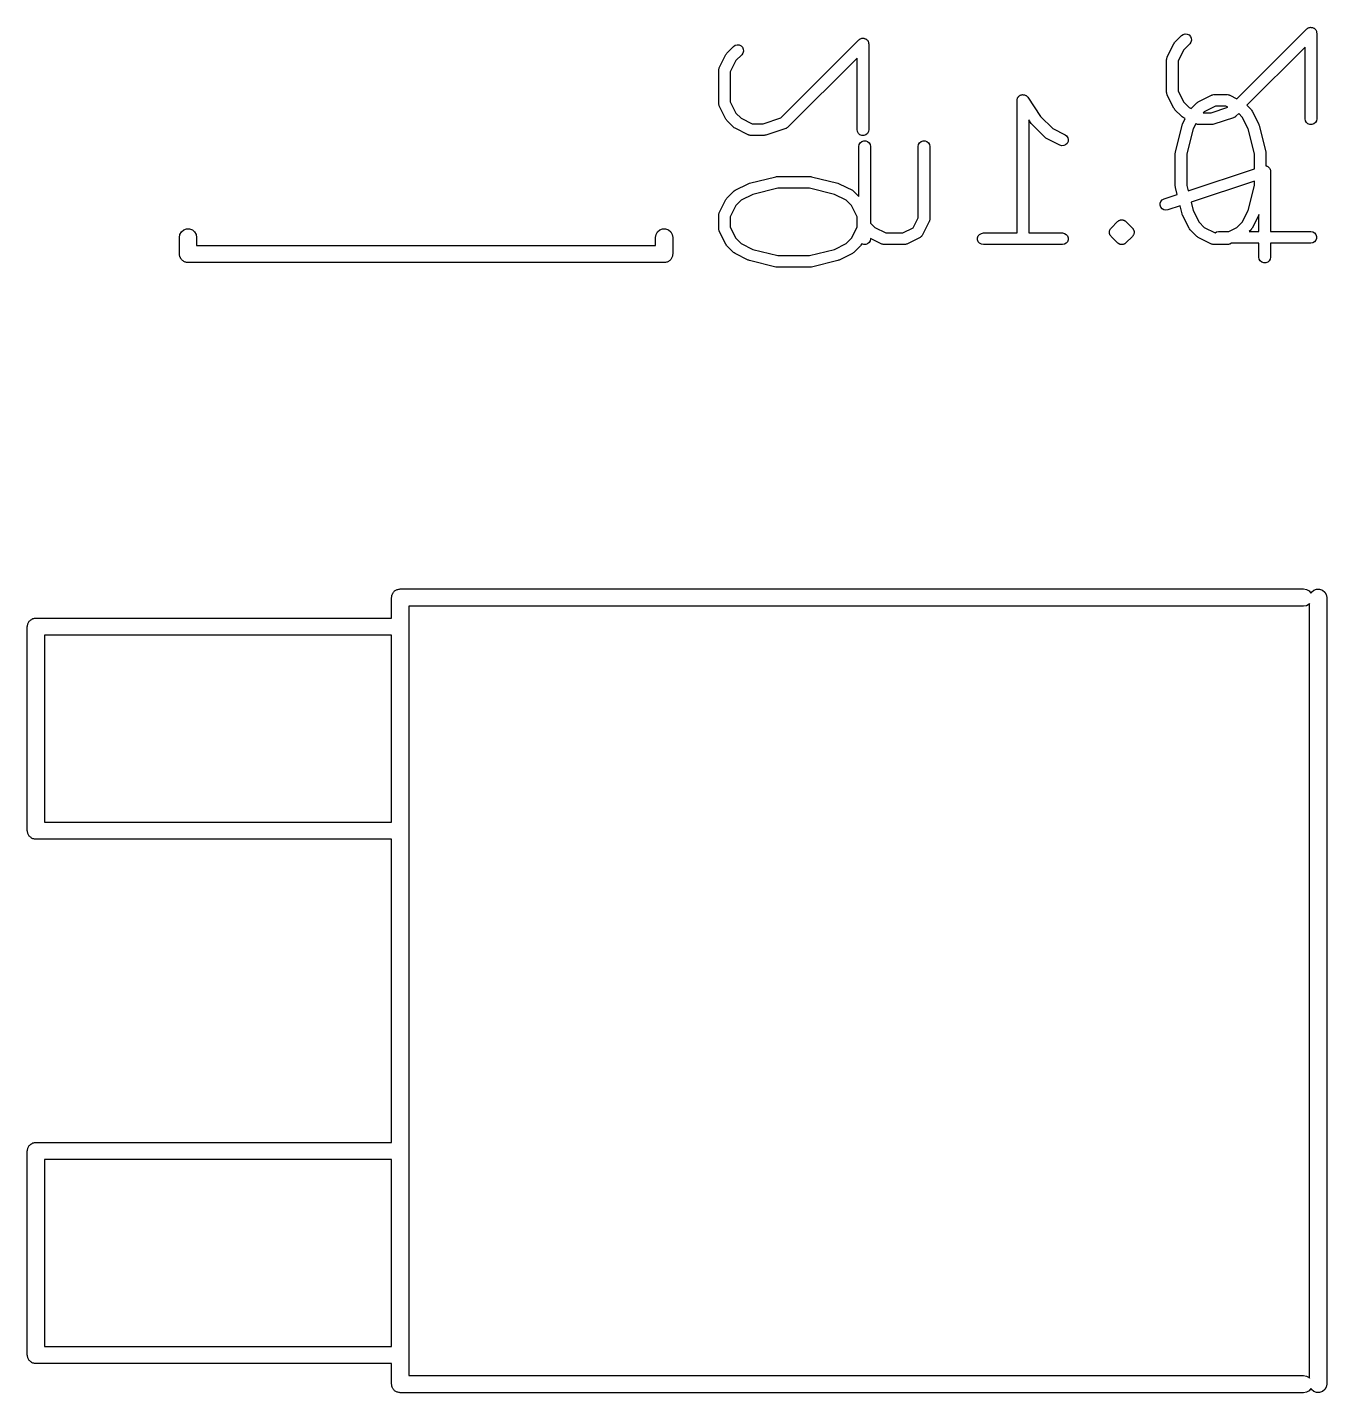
# Model space of a CAD drawing. Extents: x -0.3 to 76.5, y -74.5 to -2.2.
# Drawn here: x 33.52 to 44.85, y -74.5 to -62.6 of the extents above; entities that cross this region are included whole.
import ezdxf

# ---------------------------------------------------------------- set-up
doc = ezdxf.new("R2010")
doc.units = 0
doc.header["$MEASUREMENT"] = 0
doc.layers.add('BLACK', color=7, linetype='CONTINUOUS')

msp = doc.modelspace()

# ---------------------------------------------------------------- linework, layer by layer
at = {"layer": 'Black'}
for p, q in [((44.0679, -63.2217), (44.6766, -62.6129)), ((44.6766, -62.6129), (44.6821, -62.6091)), ((44.6821, -62.6091), (44.6871, -62.6049)), ((44.6871, -62.6049), (44.6892, -62.6041)), ((44.6892, -62.6041), (44.6911, -62.6028)), ((44.6911, -62.6028), (44.6975, -62.6011)), ((44.6975, -62.6011), (44.7037, -62.5988)), ((44.7037, -62.5988), (44.706, -62.5988)), ((44.706, -62.5988), (44.7081, -62.5983)), ((44.7081, -62.5983), (44.7147, -62.5988)), ((44.7147, -62.5988), (44.7214, -62.5988)), ((44.7214, -62.5988), (44.7235, -62.5996)), ((44.7235, -62.5996), (44.7257, -62.5998)), ((44.7257, -62.5998), (44.7317, -62.6026)), ((44.7317, -62.6026), (44.7379, -62.6049)), ((44.7379, -62.6049), (44.7397, -62.6063)), ((44.7397, -62.6063), (44.7417, -62.6072)), ((44.7417, -62.6072), (44.7464, -62.6119)), ((44.7464, -62.6119), (44.7515, -62.6162)), ((44.7515, -62.6162), (44.7526, -62.6181)), ((44.7526, -62.6181), (44.7542, -62.6197)), ((44.7542, -62.6197), (44.757, -62.6257)), ((40.0907, -63.3889), (40.7716, -62.7079)), ((40.7716, -62.7079), (40.7771, -62.7041)), ((40.7771, -62.7041), (40.7821, -62.6999)), ((40.7821, -62.6999), (40.7842, -62.6991)), ((40.7842, -62.6991), (40.7861, -62.6978)), ((40.7861, -62.6978), (40.7925, -62.6961)), ((40.7925, -62.6961), (40.7987, -62.6938)), ((40.7987, -62.6938), (40.801, -62.6938)), ((40.801, -62.6938), (40.8031, -62.6932)), ((40.8031, -62.6932), (40.8097, -62.6938)), ((40.8097, -62.6938), (40.8164, -62.6938)), ((40.8164, -62.6938), (40.8185, -62.6946)), ((40.8185, -62.6946), (40.8207, -62.6948)), ((40.8207, -62.6948), (40.8267, -62.6976)), ((40.8267, -62.6976), (40.8329, -62.6999)), ((40.8329, -62.6999), (40.8347, -62.7013)), ((40.8347, -62.7013), (40.8367, -62.7022)), ((40.8367, -62.7022), (40.8414, -62.7069)), ((40.8414, -62.7069), (40.8465, -62.7112)), ((40.8465, -62.7112), (40.8476, -62.7131)), ((40.8476, -62.7131), (40.8492, -62.7147)), ((40.8492, -62.7147), (40.852, -62.7207)), ((40.852, -62.7207), (40.8553, -62.7265)), ((40.8553, -62.7265), (40.8557, -62.7287)), ((40.8557, -62.7287), (40.8566, -62.7307)), ((40.8566, -62.7307), (40.8572, -62.7373)), ((40.8572, -62.7373), (40.8583, -62.7439)), ((43.4606, -62.8559), (43.5181, -62.741)), ((43.5181, -62.741), (43.5229, -62.7345)), ((43.5229, -62.7345), (43.5276, -62.7278)), ((43.5276, -62.7278), (43.585, -62.6704)), ((43.585, -62.6704), (43.5995, -62.6603)), ((43.5995, -62.6603), (43.6165, -62.6557)), ((43.6569, -62.7422), (43.6053, -62.7939)), ((43.6165, -62.6557), (43.6341, -62.6572)), ((43.6341, -62.6572), (43.6501, -62.6647)), ((43.6501, -62.6647), (43.6626, -62.6772)), ((43.667, -62.7278), (43.6569, -62.7422)), ((43.6626, -62.6772), (43.67, -62.6932)), ((43.6716, -62.7107), (43.667, -62.7278)), ((43.67, -62.6932), (43.6716, -62.7107)), ((44.757, -62.6257), (44.7603, -62.6315)), ((44.7603, -62.6315), (44.7607, -62.6337)), ((44.7607, -62.6337), (44.7616, -62.6357)), ((44.7616, -62.6357), (44.7622, -62.6423)), ((44.7622, -62.6423), (44.7633, -62.6489)), ((44.7633, -62.6489), (44.7633, -63.3957)), ((39.5556, -62.9509), (39.6131, -62.836)), ((39.6131, -62.836), (39.6179, -62.8295)), ((39.6179, -62.8295), (39.6226, -62.8228)), ((39.6226, -62.8228), (39.68, -62.7654)), ((39.68, -62.7654), (39.6945, -62.7553)), ((39.6945, -62.7553), (39.7115, -62.7507)), ((39.7519, -62.8372), (39.7003, -62.8889)), ((39.7115, -62.7507), (39.7291, -62.7522)), ((39.7291, -62.7522), (39.7451, -62.7597)), ((39.7451, -62.7597), (39.7576, -62.7722)), ((39.762, -62.8228), (39.7519, -62.8372)), ((39.7576, -62.7722), (39.765, -62.7882)), ((39.7666, -62.8057), (39.762, -62.8228)), ((39.765, -62.7882), (39.7666, -62.8057)), ((40.8583, -62.7439), (40.8583, -63.4907)), ((43.4573, -62.8672), (43.4583, -62.8613)), ((43.4583, -62.8613), (43.4598, -62.8588)), ((43.4598, -62.8588), (43.4606, -62.8559)), ((43.6053, -62.7939), (43.5568, -62.8907)), ((44.6617, -62.7715), (44.1547, -63.2785)), ((44.6617, -63.3957), (44.6617, -62.7715)), ((39.5502, -62.9737), (39.5508, -62.9708)), ((39.5502, -63.2609), (39.5502, -62.9737)), ((39.5506, -62.9679), (39.5523, -62.9622)), ((39.5508, -62.9708), (39.5506, -62.9679)), ((39.5523, -62.9622), (39.5533, -62.9563)), ((39.5533, -62.9563), (39.5548, -62.9538)), ((39.5548, -62.9538), (39.5556, -62.9509)), ((39.7003, -62.8889), (39.6518, -62.9857)), ((40.7567, -62.8665), (40.154, -63.4692)), ((40.7567, -63.4907), (40.7567, -62.8665)), ((43.4552, -62.8787), (43.4558, -62.8758)), ((43.4552, -63.1659), (43.4552, -62.8787)), ((43.4556, -62.8729), (43.4573, -62.8672)), ((43.4558, -62.8758), (43.4556, -62.8729)), ((43.5568, -62.8907), (43.5568, -63.1539)), ((39.6518, -62.9857), (39.6518, -63.2489)), ((42.1531, -63.2246), (42.1542, -63.2187)), ((42.1542, -63.2187), (42.1556, -63.2162)), ((42.1556, -63.2162), (42.1564, -63.2135)), ((42.1564, -63.2135), (42.16, -63.2086)), ((42.16, -63.2086), (42.163, -63.2034)), ((42.163, -63.2034), (42.1651, -63.2016)), ((42.1651, -63.2016), (42.1668, -63.1993)), ((42.1668, -63.1993), (42.1719, -63.196)), ((42.1719, -63.196), (42.1765, -63.1921)), ((42.1765, -63.1921), (42.1791, -63.1911)), ((42.1791, -63.1911), (42.1815, -63.1895)), ((42.1815, -63.1895), (42.1874, -63.1881)), ((42.1874, -63.1881), (42.1931, -63.186)), ((42.1931, -63.186), (42.1959, -63.186)), ((42.1959, -63.186), (42.1986, -63.1854)), ((42.1986, -63.1854), (42.2047, -63.186)), ((42.2047, -63.186), (42.2107, -63.186)), ((42.2107, -63.186), (42.2134, -63.187)), ((42.2134, -63.187), (42.2162, -63.1873)), ((42.2162, -63.1873), (42.2216, -63.19)), ((42.2216, -63.19), (42.2273, -63.1921)), ((42.2273, -63.1921), (42.2295, -63.1939)), ((42.2295, -63.1939), (42.232, -63.1951)), ((42.232, -63.1951), (42.2362, -63.1995)), ((42.2362, -63.1995), (42.2408, -63.2034)), ((42.2408, -63.2034), (42.2422, -63.2058)), ((42.2422, -63.2058), (42.2442, -63.2079)), ((42.2442, -63.2079), (42.3563, -63.376)), ((43.4558, -63.1688), (43.4552, -63.1659)), ((43.4556, -63.1717), (43.4558, -63.1688)), ((43.4573, -63.1774), (43.4556, -63.1717)), ((43.4583, -63.1833), (43.4573, -63.1774)), ((43.4598, -63.1858), (43.4583, -63.1833)), ((43.4606, -63.1886), (43.4598, -63.1858)), ((43.5181, -63.3036), (43.4606, -63.1886)), ((43.5568, -63.1539), (43.6052, -63.2507)), ((43.7304, -63.2481), (43.8453, -63.1906)), ((43.8453, -63.1906), (43.8481, -63.1898)), ((43.8481, -63.1898), (43.8506, -63.1883)), ((43.8506, -63.1883), (43.8565, -63.1873)), ((43.8565, -63.1873), (43.8622, -63.1856)), ((43.8622, -63.1856), (43.8651, -63.1858)), ((43.8651, -63.1858), (43.868, -63.1852)), ((43.868, -63.1852), (43.9829, -63.1852)), ((43.9829, -63.1852), (43.9858, -63.1858)), ((43.9858, -63.1858), (43.9887, -63.1856)), ((43.9887, -63.1856), (43.9944, -63.1873)), ((43.9944, -63.1873), (44.0003, -63.1883)), ((44.0003, -63.1883), (44.0028, -63.1898)), ((44.0028, -63.1898), (44.0056, -63.1906)), ((44.0056, -63.1906), (44.0679, -63.2217)), ((39.5508, -63.2638), (39.5502, -63.2609)), ((39.5506, -63.2667), (39.5508, -63.2638)), ((39.5523, -63.2724), (39.5506, -63.2667)), ((39.5533, -63.2783), (39.5523, -63.2724)), ((39.5548, -63.2808), (39.5533, -63.2783)), ((39.5556, -63.2836), (39.5548, -63.2808)), ((39.6131, -63.3986), (39.5556, -63.2836)), ((39.6518, -63.2489), (39.7002, -63.3457)), ((42.1511, -63.236), (42.1516, -63.2333)), ((42.1511, -64.3917), (42.1511, -63.236)), ((42.1514, -63.2305), (42.1531, -63.2246)), ((42.1516, -63.2333), (42.1514, -63.2305)), ((43.5229, -63.3101), (43.5181, -63.3036)), ((43.5276, -63.3168), (43.5229, -63.3101)), ((43.585, -63.3742), (43.5276, -63.3168)), ((43.6052, -63.2507), (43.651, -63.2965)), ((43.651, -63.2965), (43.6692, -63.3056)), ((43.6692, -63.3056), (43.7172, -63.2576)), ((43.7172, -63.2576), (43.7239, -63.2529)), ((43.7239, -63.2529), (43.7304, -63.2481)), ((43.7832, -63.3352), (43.7735, -63.3449)), ((43.88, -63.2868), (43.7832, -63.3352)), ((43.8425, -63.3449), (43.9893, -63.296)), ((43.9709, -63.2868), (43.88, -63.2868)), ((43.9893, -63.296), (43.9709, -63.2868)), ((44.1547, -63.2785), (44.1912, -63.315)), ((44.1912, -63.315), (44.1959, -63.3217)), ((44.1959, -63.3217), (44.2007, -63.3282)), ((44.2007, -63.3282), (44.2582, -63.4431)), ((39.6179, -63.4051), (39.6131, -63.3986)), ((39.6226, -63.4118), (39.6179, -63.4051)), ((39.68, -63.4692), (39.6226, -63.4118)), ((39.7002, -63.3457), (39.746, -63.3915)), ((39.746, -63.3915), (39.8428, -63.4399)), ((39.8428, -63.4399), (39.9375, -63.4399)), ((39.9375, -63.4399), (40.0907, -63.3889)), ((42.2745, -63.4366), (42.2527, -63.4038)), ((42.2527, -63.4038), (42.2527, -64.3917)), ((42.278, -63.4402), (42.2745, -63.4366)), ((42.2809, -63.4443), (42.278, -63.4402)), ((42.3958, -63.5592), (42.2809, -63.4443)), ((42.3563, -63.376), (42.4618, -63.4816)), ((43.5315, -63.6833), (43.5889, -63.4535)), ((43.5917, -63.3789), (43.585, -63.3742)), ((43.5889, -63.4535), (43.5912, -63.4485)), ((43.5912, -63.4485), (43.5928, -63.4431)), ((43.5982, -63.3837), (43.5917, -63.3789)), ((43.5928, -63.4431), (43.6176, -63.3934)), ((43.6176, -63.3934), (43.5982, -63.3837)), ((43.7085, -63.4389), (43.6861, -63.4836)), ((43.7131, -63.4412), (43.7085, -63.4389)), ((43.7159, -63.442), (43.7131, -63.4412)), ((43.7185, -63.4435), (43.7159, -63.442)), ((43.7243, -63.4445), (43.7185, -63.4435)), ((43.73, -63.4462), (43.7243, -63.4445)), ((43.733, -63.446), (43.73, -63.4462)), ((43.7359, -63.4465), (43.733, -63.446)), ((43.8508, -63.4465), (43.7359, -63.4465)), ((43.7735, -63.3449), (43.8425, -63.3449)), ((43.8588, -63.4451), (43.8508, -63.4465)), ((43.8668, -63.4439), (43.8588, -63.4451)), ((44.0392, -63.3865), (43.8668, -63.4439)), ((44.0418, -63.3851), (44.0392, -63.3865)), ((44.0446, -63.3843), (44.0418, -63.3851)), ((44.0495, -63.3809), (44.0446, -63.3843)), ((44.0547, -63.3781), (44.0495, -63.3809)), ((44.0566, -63.3759), (44.0547, -63.3781)), ((44.059, -63.3742), (44.0566, -63.3759)), ((44.0829, -63.3504), (44.059, -63.3742)), ((44.1135, -63.381), (44.0829, -63.3504)), ((44.1648, -63.4836), (44.1135, -63.381)), ((44.2582, -63.4431), (44.2598, -63.4485)), ((44.2598, -63.4485), (44.262, -63.4535)), ((44.262, -63.4535), (44.3195, -63.6833)), ((44.6648, -63.4131), (44.6617, -63.3957)), ((44.6736, -63.4284), (44.6648, -63.4131)), ((44.6871, -63.4397), (44.6736, -63.4284)), ((44.7037, -63.4458), (44.6871, -63.4397)), ((44.7214, -63.4458), (44.7037, -63.4458)), ((44.7379, -63.4397), (44.7214, -63.4458)), ((44.7515, -63.4284), (44.7379, -63.4397)), ((44.7603, -63.4131), (44.7515, -63.4284)), ((44.7633, -63.3957), (44.7603, -63.4131)), ((39.6867, -63.4739), (39.68, -63.4692)), ((39.6932, -63.4787), (39.6867, -63.4739)), ((39.8081, -63.5362), (39.6932, -63.4787)), ((39.8109, -63.537), (39.8081, -63.5362)), ((39.8135, -63.5385), (39.8109, -63.537)), ((39.8193, -63.5395), (39.8135, -63.5385)), ((39.825, -63.5412), (39.8193, -63.5395)), ((39.828, -63.541), (39.825, -63.5412)), ((39.8309, -63.5415), (39.828, -63.541)), ((39.9458, -63.5415), (39.8309, -63.5415)), ((39.9538, -63.5401), (39.9458, -63.5415)), ((39.9618, -63.5389), (39.9538, -63.5401)), ((40.1342, -63.4815), (39.9618, -63.5389)), ((40.1368, -63.4801), (40.1342, -63.4815)), ((40.1396, -63.4793), (40.1368, -63.4801)), ((40.1445, -63.4759), (40.1396, -63.4793)), ((40.1497, -63.4731), (40.1445, -63.4759)), ((40.1516, -63.4709), (40.1497, -63.4731)), ((40.154, -63.4692), (40.1516, -63.4709)), ((40.7598, -63.5081), (40.7567, -63.4907)), ((40.7686, -63.5234), (40.7598, -63.5081)), ((40.7821, -63.5347), (40.7686, -63.5234)), ((40.7987, -63.5408), (40.7821, -63.5347)), ((40.8164, -63.5408), (40.7987, -63.5408)), ((40.8329, -63.5347), (40.8164, -63.5408)), ((40.8465, -63.5234), (40.8329, -63.5347)), ((40.8553, -63.5081), (40.8465, -63.5234)), ((40.8583, -63.4907), (40.8553, -63.5081)), ((42.4025, -63.5639), (42.3958, -63.5592)), ((42.409, -63.5687), (42.4025, -63.5639)), ((42.5239, -63.6262), (42.409, -63.5687)), ((42.4618, -63.4816), (42.5693, -63.5353)), ((42.5693, -63.5353), (42.5835, -63.5458)), ((42.5835, -63.5458), (42.5932, -63.5606)), ((42.5932, -63.5606), (42.5973, -63.5777)), ((43.6861, -63.4836), (43.6316, -63.7019)), ((44.2194, -63.7019), (44.1648, -63.4836)), ((40.7722, -63.6382), (40.7753, -63.6208)), ((40.7722, -64.073), (40.7722, -63.6382)), ((40.7753, -63.6208), (40.7841, -63.6056)), ((40.7841, -63.6056), (40.7976, -63.5942)), ((40.7976, -63.5942), (40.8142, -63.5882)), ((40.8142, -63.5882), (40.8319, -63.5882)), ((40.8319, -63.5882), (40.8484, -63.5942)), ((40.8484, -63.5942), (40.862, -63.6056)), ((40.862, -63.6056), (40.8708, -63.6208)), ((40.8708, -63.6208), (40.8738, -63.6382)), ((40.8738, -63.6382), (40.8738, -64.3066)), ((41.2893, -63.6382), (41.2924, -63.6208)), ((41.2893, -64.2582), (41.2893, -63.6382)), ((41.2924, -63.6208), (41.3012, -63.6056)), ((41.3012, -63.6056), (41.3147, -63.5942)), ((41.3147, -63.5942), (41.3313, -63.5882)), ((41.3313, -63.5882), (41.3489, -63.5882)), ((41.3489, -63.5882), (41.3655, -63.5942)), ((41.3655, -63.5942), (41.379, -63.6056)), ((41.379, -63.6056), (41.3879, -63.6208)), ((41.3879, -63.6208), (41.3909, -63.6382)), ((41.3909, -63.6382), (41.3909, -64.2702)), ((42.5408, -63.6312), (42.5239, -63.6262)), ((42.5584, -63.6302), (42.5408, -63.6312)), ((42.5746, -63.6232), (42.5584, -63.6302)), ((42.5874, -63.611), (42.5746, -63.6232)), ((42.5953, -63.5952), (42.5874, -63.611)), ((42.5973, -63.5777), (42.5953, -63.5952)), ((43.53, -63.6957), (43.531, -63.6895)), ((43.531, -63.6895), (43.5315, -63.6833)), ((44.3195, -63.6833), (44.3199, -63.6895)), ((44.3199, -63.6895), (44.321, -63.6957)), ((43.53, -63.9829), (43.53, -63.6957)), ((43.6316, -63.7019), (43.6316, -63.9767)), ((44.2194, -63.8321), (44.2194, -63.7019)), ((44.321, -63.6957), (44.321, -63.806)), ((44.321, -63.806), (44.324, -63.8071)), ((44.324, -63.8071), (44.3291, -63.8081)), ((44.3291, -63.8081), (44.3323, -63.8101)), ((44.3323, -63.8101), (44.3358, -63.8114)), ((44.3358, -63.8114), (44.3397, -63.8147)), ((39.8185, -63.9585), (40.0483, -63.9011)), ((40.0483, -63.9011), (40.0545, -63.9006)), ((40.0545, -63.9006), (40.0607, -63.8996)), ((40.0607, -63.8996), (40.3479, -63.8996)), ((40.3479, -63.8996), (40.3541, -63.9006)), ((40.3541, -63.9006), (40.3603, -63.9011)), ((40.3603, -63.9011), (40.5901, -63.9585)), ((43.6434, -64.0241), (44.2194, -63.8321)), ((44.3397, -63.8147), (44.3441, -63.8173)), ((44.3441, -63.8173), (44.3464, -63.8203)), ((44.3464, -63.8203), (44.3493, -63.8227)), ((44.3493, -63.8227), (44.3519, -63.8272)), ((44.3519, -63.8272), (44.3551, -63.8312)), ((44.3551, -63.8312), (44.3562, -63.8347)), ((44.3562, -63.8347), (44.3581, -63.838)), ((44.3581, -63.838), (44.359, -63.843)), ((44.359, -63.843), (44.3606, -63.8479)), ((44.3606, -63.8479), (44.3605, -63.8517)), ((44.3605, -63.8517), (44.3612, -63.8554)), ((44.3612, -63.8554), (44.3612, -64.3791)), ((39.6226, -64.0868), (39.68, -64.0293)), ((39.68, -64.0293), (39.6867, -64.0247)), ((39.6867, -64.0247), (39.6932, -64.0198)), ((39.6932, -64.0198), (39.8081, -63.9624)), ((39.8081, -63.9624), (39.8135, -63.9608)), ((39.8135, -63.9608), (39.8185, -63.9585)), ((40.0669, -64.0012), (39.8486, -64.0557)), ((40.3417, -64.0012), (40.0669, -64.0012)), ((40.56, -64.0557), (40.3417, -64.0012)), ((40.5901, -63.9585), (40.5951, -63.9608)), ((40.5951, -63.9608), (40.6005, -63.9624)), ((40.6005, -63.9624), (40.7154, -64.0198)), ((40.7154, -64.0198), (40.7219, -64.0247)), ((40.7219, -64.0247), (40.7286, -64.0293)), ((40.7286, -64.0293), (40.7722, -64.073)), ((43.531, -63.9891), (43.53, -63.9829)), ((43.5315, -63.9952), (43.531, -63.9891)), ((43.5468, -64.0564), (43.5315, -63.9952)), ((43.6316, -63.9767), (43.6434, -64.0241)), ((44.2194, -63.9392), (43.6681, -64.123)), ((44.1648, -64.195), (44.2194, -63.9767)), ((44.2194, -63.9767), (44.2194, -63.9392)), ((39.5556, -64.2149), (39.6131, -64.1)), ((39.6131, -64.1), (39.6179, -64.0935)), ((39.6179, -64.0935), (39.6226, -64.0868)), ((39.7002, -64.1528), (39.6518, -64.2496)), ((39.746, -64.107), (39.7002, -64.1528)), ((39.8486, -64.0557), (39.746, -64.107)), ((40.6626, -64.107), (40.56, -64.0557)), ((40.7083, -64.1528), (40.6626, -64.107)), ((40.7567, -64.2496), (40.7083, -64.1528)), ((43.3983, -64.1501), (43.3988, -64.1324)), ((43.4039, -64.1668), (43.3983, -64.1501)), ((43.3988, -64.1324), (43.4053, -64.116)), ((43.4149, -64.1806), (43.4039, -64.1668)), ((43.4053, -64.116), (43.417, -64.1028)), ((43.417, -64.1028), (43.4325, -64.0944)), ((43.4325, -64.0944), (43.5468, -64.0564)), ((43.5715, -64.1552), (43.4647, -64.1908)), ((43.5889, -64.2251), (43.5715, -64.1552)), ((43.6681, -64.123), (43.6861, -64.195)), ((39.5502, -64.2376), (39.5508, -64.2347)), ((39.5502, -64.3525), (39.5502, -64.2376)), ((39.5506, -64.2318), (39.5523, -64.2261)), ((39.5508, -64.2347), (39.5506, -64.2318)), ((39.5523, -64.2261), (39.5533, -64.2202)), ((39.5533, -64.2202), (39.5548, -64.2177)), ((39.5548, -64.2177), (39.5556, -64.2149)), ((39.6518, -64.2496), (39.6518, -64.3405)), ((40.7567, -64.3405), (40.7567, -64.2496)), ((41.2448, -64.3472), (41.2893, -64.2582)), ((41.3864, -64.2901), (41.3856, -64.2929)), ((41.3879, -64.2876), (41.3864, -64.2901)), ((41.3889, -64.2817), (41.3879, -64.2876)), ((41.3906, -64.276), (41.3889, -64.2817)), ((41.3909, -64.2702), (41.3904, -64.2731)), ((41.3904, -64.2731), (41.3906, -64.276)), ((43.0278, -64.2917), (43.0314, -64.2892)), ((43.0314, -64.2892), (43.0346, -64.286)), ((43.0346, -64.286), (43.0366, -64.2851)), ((43.0366, -64.2851), (43.0383, -64.2836)), ((43.0383, -64.2836), (43.0404, -64.2829)), ((43.0404, -64.2829), (43.0422, -64.2816)), ((43.0422, -64.2816), (43.0465, -64.2805)), ((43.0465, -64.2805), (43.0505, -64.2786)), ((43.0505, -64.2786), (43.0528, -64.2784)), ((43.0528, -64.2784), (43.0549, -64.2776)), ((43.0549, -64.2776), (43.0571, -64.2776)), ((43.0571, -64.2776), (43.0593, -64.277)), ((43.0593, -64.277), (43.0637, -64.2774)), ((43.0637, -64.2774), (43.0681, -64.277)), ((43.0681, -64.277), (43.0703, -64.2776)), ((43.0703, -64.2776), (43.0725, -64.2776)), ((43.0725, -64.2776), (43.0746, -64.2784)), ((43.0746, -64.2784), (43.0768, -64.2786)), ((43.0768, -64.2786), (43.0809, -64.2805)), ((43.0809, -64.2805), (43.0852, -64.2816)), ((43.0852, -64.2816), (43.087, -64.2829)), ((43.087, -64.2829), (43.0891, -64.2836)), ((43.0891, -64.2836), (43.0908, -64.2851)), ((43.0908, -64.2851), (43.0928, -64.286)), ((43.0928, -64.286), (43.096, -64.2892)), ((43.096, -64.2892), (43.0996, -64.2917)), ((43.4299, -64.1899), (43.4149, -64.1806)), ((43.4472, -64.1934), (43.4299, -64.1899)), ((43.4647, -64.1908), (43.4472, -64.1934)), ((43.5912, -64.2301), (43.5889, -64.2251)), ((43.5928, -64.2355), (43.5912, -64.2301)), ((43.6502, -64.3504), (43.5928, -64.2355)), ((43.6861, -64.195), (43.7374, -64.2976)), ((44.1135, -64.2976), (44.1648, -64.195)), ((44.2582, -64.2355), (44.2007, -64.3504)), ((44.2596, -64.2307), (44.2582, -64.2355)), ((44.2596, -64.3791), (44.2596, -64.2307)), ((34.85, -64.43), (34.8545, -64.4043)), ((34.8545, -64.4043), (34.8675, -64.3818)), ((34.8675, -64.3818), (34.8875, -64.365)), ((34.8875, -64.365), (34.912, -64.3561)), ((34.912, -64.3561), (34.938, -64.3561)), ((34.938, -64.3561), (34.9625, -64.365)), ((34.9625, -64.365), (34.9825, -64.3818)), ((34.9825, -64.3818), (34.9955, -64.4043)), ((34.9955, -64.4043), (35, -64.43)), ((39, -64.43), (39.0045, -64.4043)), ((39.0045, -64.4043), (39.0175, -64.3818)), ((39.0175, -64.3818), (39.0375, -64.365)), ((39.0375, -64.365), (39.062, -64.3561)), ((39.062, -64.3561), (39.088, -64.3561)), ((39.088, -64.3561), (39.1125, -64.365)), ((39.1125, -64.365), (39.1325, -64.3818)), ((39.1325, -64.3818), (39.1455, -64.4043)), ((39.1455, -64.4043), (39.15, -64.43)), ((39.5508, -64.3554), (39.5502, -64.3525)), ((39.5506, -64.3583), (39.5508, -64.3554)), ((39.5523, -64.364), (39.5506, -64.3583)), ((39.5533, -64.3699), (39.5523, -64.364)), ((39.5548, -64.3724), (39.5533, -64.3699)), ((39.5556, -64.3752), (39.5548, -64.3724)), ((39.6131, -64.4901), (39.5556, -64.3752)), ((39.6518, -64.3405), (39.7003, -64.4373)), ((40.7083, -64.4373), (40.7567, -64.3405)), ((40.8738, -64.3066), (40.9106, -64.3433)), ((40.9106, -64.3433), (41.0074, -64.3917)), ((41.0074, -64.3917), (41.1558, -64.3917)), ((41.1558, -64.3917), (41.2448, -64.3472)), ((41.3281, -64.4078), (41.3237, -64.4138)), ((41.3856, -64.2929), (41.3281, -64.4078)), ((41.8132, -64.4171), (41.8245, -64.4036)), ((41.8245, -64.4036), (41.8398, -64.3948)), ((41.8398, -64.3948), (41.8572, -64.3917)), ((41.8572, -64.3917), (42.1511, -64.3917)), ((42.2527, -64.3917), (42.5466, -64.3917)), ((42.5466, -64.3917), (42.564, -64.3948)), ((42.564, -64.3948), (42.5793, -64.4036)), ((42.5793, -64.4036), (42.5906, -64.4171)), ((42.9556, -64.3807), (42.9568, -64.3764)), ((42.956, -64.3851), (42.9556, -64.3807)), ((42.9556, -64.3895), (42.956, -64.3851)), ((42.9568, -64.3938), (42.9556, -64.3895)), ((42.9568, -64.3764), (42.9572, -64.3719)), ((42.9572, -64.3982), (42.9568, -64.3938)), ((42.9572, -64.3719), (42.959, -64.3679)), ((42.959, -64.4023), (42.9572, -64.3982)), ((42.959, -64.3679), (42.9602, -64.3636)), ((42.9602, -64.4066), (42.959, -64.4023)), ((42.9602, -64.3636), (42.9627, -64.36)), ((42.9627, -64.4102), (42.9602, -64.4066)), ((42.9627, -64.36), (42.9646, -64.356)), ((42.9646, -64.356), (42.9678, -64.3528)), ((42.9678, -64.3528), (42.9703, -64.3492)), ((42.9703, -64.3492), (43.0278, -64.2917)), ((43.0996, -64.2917), (43.1571, -64.3492)), ((43.1571, -64.3492), (43.1596, -64.3528)), ((43.1596, -64.3528), (43.1628, -64.356)), ((43.1628, -64.356), (43.1646, -64.36)), ((43.1646, -64.36), (43.1672, -64.3636)), ((43.1672, -64.4066), (43.1646, -64.4102)), ((43.1672, -64.3636), (43.1683, -64.3679)), ((43.1683, -64.4023), (43.1672, -64.4066)), ((43.1683, -64.3679), (43.1702, -64.3719)), ((43.1702, -64.3982), (43.1683, -64.4023)), ((43.1702, -64.3719), (43.1706, -64.3764)), ((43.1706, -64.3938), (43.1702, -64.3982)), ((43.1706, -64.3764), (43.1717, -64.3807)), ((43.1717, -64.3895), (43.1706, -64.3938)), ((43.1717, -64.3807), (43.1714, -64.3851)), ((43.1714, -64.3851), (43.1717, -64.3895)), ((43.6551, -64.3569), (43.6502, -64.3504)), ((43.6597, -64.3636), (43.6551, -64.3569)), ((43.7172, -64.421), (43.6597, -64.3636)), ((43.7374, -64.2976), (43.7832, -64.3433)), ((43.7832, -64.3433), (43.8769, -64.3902)), ((43.8769, -64.3902), (43.8908, -64.3821)), ((43.8908, -64.3821), (43.9082, -64.3791)), ((43.9082, -64.3791), (43.9963, -64.3791)), ((43.9963, -64.3791), (44.0677, -64.3433)), ((44.0677, -64.3433), (44.1135, -64.2976)), ((44.1912, -64.3636), (44.1757, -64.3791)), ((44.1757, -64.3791), (44.2596, -64.3791)), ((44.1959, -64.3569), (44.1912, -64.3636)), ((44.2007, -64.3504), (44.1959, -64.3569)), ((44.3612, -64.3791), (44.7125, -64.3791)), ((44.7125, -64.3791), (44.7299, -64.3821)), ((44.7299, -64.3821), (44.7452, -64.391)), ((44.7452, -64.391), (44.7565, -64.4045)), ((44.7565, -64.4045), (44.7626, -64.4211)), ((34.85, -64.575), (34.85, -64.43)), ((35, -64.43), (35, -64.5)), ((35, -64.5), (39, -64.5)), ((39, -64.5), (39, -64.43)), ((39.15, -64.43), (39.15, -64.575)), ((39.6179, -64.4967), (39.6131, -64.4901)), ((39.6226, -64.5033), (39.6179, -64.4967)), ((39.68, -64.5608), (39.6226, -64.5033)), ((39.7003, -64.4373), (39.746, -64.4831)), ((39.746, -64.4831), (39.8486, -64.5344)), ((40.56, -64.5344), (40.6626, -64.4831)), ((40.6626, -64.4831), (40.7083, -64.4373)), ((40.786, -64.5033), (40.7286, -64.5608)), ((40.7907, -64.4967), (40.786, -64.5033)), ((40.7955, -64.4901), (40.7907, -64.4967)), ((40.7974, -64.4864), (40.7955, -64.4901)), ((40.7976, -64.4865), (40.7974, -64.4864)), ((40.8142, -64.4926), (40.7976, -64.4865)), ((40.8319, -64.4926), (40.8142, -64.4926)), ((40.8484, -64.4865), (40.8319, -64.4926)), ((40.862, -64.4752), (40.8484, -64.4865)), ((40.8708, -64.4599), (40.862, -64.4752)), ((40.8738, -64.4425), (40.8708, -64.4599)), ((40.9727, -64.488), (40.8738, -64.4386)), ((40.8738, -64.4386), (40.8738, -64.4425)), ((40.9755, -64.4888), (40.9727, -64.488)), ((40.978, -64.4903), (40.9755, -64.4888)), ((40.9839, -64.4913), (40.978, -64.4903)), ((40.9896, -64.493), (40.9839, -64.4913)), ((40.9925, -64.4928), (40.9896, -64.493)), ((40.9954, -64.4933), (40.9925, -64.4928)), ((41.1678, -64.4933), (40.9954, -64.4933)), ((41.1706, -64.4928), (41.1678, -64.4933)), ((41.1736, -64.493), (41.1706, -64.4928)), ((41.1793, -64.4913), (41.1736, -64.493)), ((41.1851, -64.4903), (41.1793, -64.4913)), ((41.1877, -64.4888), (41.1851, -64.4903)), ((41.1905, -64.488), (41.1877, -64.4888)), ((41.3054, -64.4305), (41.1905, -64.488)), ((41.3114, -64.4261), (41.3054, -64.4305)), ((41.3176, -64.422), (41.3114, -64.4261)), ((41.3184, -64.4209), (41.3176, -64.422)), ((41.3196, -64.42), (41.3184, -64.4209)), ((41.3237, -64.4138), (41.3196, -64.42)), ((41.8072, -64.4337), (41.8132, -64.4171)), ((41.8072, -64.4514), (41.8072, -64.4337)), ((41.8132, -64.4679), (41.8072, -64.4514)), ((41.8245, -64.4815), (41.8132, -64.4679)), ((41.8398, -64.4903), (41.8245, -64.4815)), ((41.8572, -64.4933), (41.8398, -64.4903)), ((42.5466, -64.4933), (41.8572, -64.4933)), ((42.564, -64.4903), (42.5466, -64.4933)), ((42.5793, -64.4815), (42.564, -64.4903)), ((42.5906, -64.4679), (42.5793, -64.4815)), ((42.5906, -64.4171), (42.5966, -64.4337)), ((42.5966, -64.4514), (42.5906, -64.4679)), ((42.5966, -64.4337), (42.5966, -64.4514)), ((42.9646, -64.4142), (42.9627, -64.4102)), ((42.9678, -64.4174), (42.9646, -64.4142)), ((42.9703, -64.421), (42.9678, -64.4174)), ((43.0278, -64.4785), (42.9703, -64.421)), ((43.0314, -64.481), (43.0278, -64.4785)), ((43.0346, -64.4842), (43.0314, -64.481)), ((43.0366, -64.4851), (43.0346, -64.4842)), ((43.0383, -64.4865), (43.0366, -64.4851)), ((43.0404, -64.4873), (43.0383, -64.4865)), ((43.0422, -64.4886), (43.0404, -64.4873)), ((43.0465, -64.4897), (43.0422, -64.4886)), ((43.0505, -64.4916), (43.0465, -64.4897)), ((43.0528, -64.4918), (43.0505, -64.4916)), ((43.0549, -64.4926), (43.0528, -64.4918)), ((43.0571, -64.4926), (43.0549, -64.4926)), ((43.0593, -64.4932), (43.0571, -64.4926)), ((43.0637, -64.4928), (43.0593, -64.4932)), ((43.0681, -64.4932), (43.0637, -64.4928)), ((43.0703, -64.4926), (43.0681, -64.4932)), ((43.0725, -64.4926), (43.0703, -64.4926)), ((43.0746, -64.4918), (43.0725, -64.4926)), ((43.0768, -64.4916), (43.0746, -64.4918)), ((43.0809, -64.4897), (43.0768, -64.4916)), ((43.0852, -64.4886), (43.0809, -64.4897)), ((43.087, -64.4873), (43.0852, -64.4886)), ((43.0891, -64.4865), (43.087, -64.4873)), ((43.0908, -64.4851), (43.0891, -64.4865)), ((43.0928, -64.4842), (43.0908, -64.4851)), ((43.096, -64.481), (43.0928, -64.4842)), ((43.0996, -64.4785), (43.096, -64.481)), ((43.1571, -64.421), (43.0996, -64.4785)), ((43.1596, -64.4174), (43.1571, -64.421)), ((43.1628, -64.4142), (43.1596, -64.4174)), ((43.1646, -64.4102), (43.1628, -64.4142)), ((43.7239, -64.4257), (43.7172, -64.421)), ((43.7304, -64.4305), (43.7239, -64.4257)), ((43.8453, -64.488), (43.7304, -64.4305)), ((43.8481, -64.4888), (43.8453, -64.488)), ((43.8506, -64.4903), (43.8481, -64.4888)), ((43.8565, -64.4913), (43.8506, -64.4903)), ((43.8622, -64.493), (43.8565, -64.4913)), ((43.8651, -64.4928), (43.8622, -64.493)), ((43.868, -64.4933), (43.8651, -64.4928)), ((43.9829, -64.4933), (43.868, -64.4933)), ((43.9858, -64.4928), (43.9829, -64.4933)), ((43.9887, -64.493), (43.9858, -64.4928)), ((43.9944, -64.4913), (43.9887, -64.493)), ((44.0003, -64.4903), (43.9944, -64.4913)), ((44.0028, -64.4888), (44.0003, -64.4903)), ((44.0056, -64.488), (44.0028, -64.4888)), ((44.0203, -64.4807), (44.0056, -64.488)), ((44.2596, -64.4807), (44.0203, -64.4807)), ((44.2596, -64.6022), (44.2596, -64.4807)), ((44.7125, -64.4807), (44.3612, -64.4807)), ((44.3612, -64.4807), (44.3612, -64.6022)), ((44.7299, -64.4776), (44.7125, -64.4807)), ((44.7452, -64.4688), (44.7299, -64.4776)), ((44.7565, -64.4553), (44.7452, -64.4688)), ((44.7626, -64.4387), (44.7565, -64.4553)), ((44.7626, -64.4211), (44.7626, -64.4387)), ((34.8511, -64.5815), (34.85, -64.575)), ((34.8511, -64.588), (34.8511, -64.5815)), ((34.8534, -64.5942), (34.8511, -64.588)), ((34.8545, -64.6007), (34.8534, -64.5942)), ((34.8578, -64.6063), (34.8545, -64.6007)), ((34.86, -64.6125), (34.8578, -64.6063)), ((34.8643, -64.6175), (34.86, -64.6125)), ((34.8675, -64.6232), (34.8643, -64.6175)), ((34.8726, -64.6274), (34.8675, -64.6232)), ((34.8768, -64.6325), (34.8726, -64.6274)), ((34.8825, -64.6357), (34.8768, -64.6325)), ((34.8875, -64.64), (34.8825, -64.6357)), ((34.8937, -64.6422), (34.8875, -64.64)), ((34.8993, -64.6455), (34.8937, -64.6422)), ((34.9058, -64.6466), (34.8993, -64.6455)), ((34.912, -64.6489), (34.9058, -64.6466)), ((39.0942, -64.6466), (39.088, -64.6489)), ((39.1007, -64.6455), (39.0942, -64.6466)), ((39.1063, -64.6422), (39.1007, -64.6455)), ((39.1125, -64.64), (39.1063, -64.6422)), ((39.1175, -64.6357), (39.1125, -64.64)), ((39.1232, -64.6325), (39.1175, -64.6357)), ((39.1274, -64.6274), (39.1232, -64.6325)), ((39.1325, -64.6232), (39.1274, -64.6274)), ((39.1357, -64.6175), (39.1325, -64.6232)), ((39.14, -64.6125), (39.1357, -64.6175)), ((39.1422, -64.6063), (39.14, -64.6125)), ((39.1455, -64.6007), (39.1422, -64.6063)), ((39.1466, -64.5942), (39.1455, -64.6007)), ((39.1489, -64.588), (39.1466, -64.5942)), ((39.15, -64.575), (39.1489, -64.5815)), ((39.1489, -64.5815), (39.1489, -64.588)), ((39.6867, -64.5655), (39.68, -64.5608)), ((39.6932, -64.5703), (39.6867, -64.5655)), ((39.8081, -64.6278), (39.6932, -64.5703)), ((39.8135, -64.6294), (39.8081, -64.6278)), ((39.8185, -64.6316), (39.8135, -64.6294)), ((40.0483, -64.6891), (39.8185, -64.6316)), ((39.8486, -64.5344), (40.0669, -64.589)), ((40.0669, -64.589), (40.3417, -64.589)), ((40.3417, -64.589), (40.56, -64.5344)), ((40.5901, -64.6316), (40.3603, -64.6891)), ((40.5951, -64.6294), (40.5901, -64.6316)), ((40.6005, -64.6278), (40.5951, -64.6294)), ((40.7154, -64.5703), (40.6005, -64.6278)), ((40.7219, -64.5655), (40.7154, -64.5703)), ((40.7286, -64.5608), (40.7219, -64.5655)), ((44.2626, -64.6196), (44.2596, -64.6022)), ((44.2715, -64.6349), (44.2626, -64.6196)), ((44.285, -64.6462), (44.2715, -64.6349)), ((44.3016, -64.6523), (44.285, -64.6462)), ((44.3358, -64.6462), (44.3192, -64.6523)), ((44.3493, -64.6349), (44.3358, -64.6462)), ((44.3581, -64.6196), (44.3493, -64.6349)), ((44.3612, -64.6022), (44.3581, -64.6196)), ((34.9185, -64.6489), (34.912, -64.6489)), ((34.925, -64.65), (34.9185, -64.6489)), ((39.075, -64.65), (34.925, -64.65)), ((39.0815, -64.6489), (39.075, -64.65)), ((39.088, -64.6489), (39.0815, -64.6489)), ((40.0545, -64.6895), (40.0483, -64.6891)), ((40.0607, -64.6906), (40.0545, -64.6895)), ((40.3479, -64.6906), (40.0607, -64.6906)), ((40.3541, -64.6895), (40.3479, -64.6906)), ((40.3603, -64.6891), (40.3541, -64.6895)), ((44.3192, -64.6523), (44.3016, -64.6523)), ((36.7365, -67.506), (36.7427, -67.5038)), ((36.7427, -67.5038), (36.7483, -67.5005)), ((36.7483, -67.5005), (36.7548, -67.4994)), ((36.7548, -67.4994), (36.761, -67.4971)), ((36.761, -67.4971), (36.7675, -67.4971)), ((36.7675, -67.4971), (36.774, -67.496)), ((36.774, -67.496), (42.87, -67.496)), ((42.87, -67.496), (44.648, -67.496)), ((44.648, -67.496), (44.6737, -67.5005)), ((44.6737, -67.5005), (44.6962, -67.5135)), ((44.7375, -67.506), (44.762, -67.4971)), ((44.762, -67.4971), (44.788, -67.4971)), ((44.788, -67.4971), (44.8125, -67.506)), ((36.699, -67.571), (36.7001, -67.5645)), ((36.699, -67.75), (36.699, -67.571)), ((36.7001, -67.558), (36.7024, -67.5518)), ((36.7001, -67.5645), (36.7001, -67.558)), ((36.7024, -67.5518), (36.7035, -67.5453)), ((36.7035, -67.5453), (36.7068, -67.5397)), ((36.7068, -67.5397), (36.709, -67.5335)), ((36.709, -67.5335), (36.7133, -67.5285)), ((36.7133, -67.5285), (36.7165, -67.5228)), ((36.7165, -67.5228), (36.7216, -67.5186)), ((36.7216, -67.5186), (36.7258, -67.5135)), ((36.7258, -67.5135), (36.7315, -67.5103)), ((36.7315, -67.5103), (36.7365, -67.506)), ((44.6962, -67.5135), (44.712, -67.5324)), ((44.7, -67.6239), (44.6962, -67.6285)), ((44.7, -74.3761), (44.7, -67.6239)), ((44.712, -67.5324), (44.7175, -67.5228)), ((44.7175, -67.5228), (44.7375, -67.506)), ((44.8125, -67.506), (44.8325, -67.5228)), ((44.8325, -67.5228), (44.8455, -67.5453)), ((44.8455, -67.5453), (44.85, -67.571)), ((44.85, -67.571), (44.85, -74.429)), ((42.87, -67.646), (36.849, -67.646)), ((36.849, -67.646), (36.849, -74.354)), ((44.648, -67.646), (42.87, -67.646)), ((44.6737, -67.6415), (44.648, -67.646)), ((44.6962, -67.6285), (44.6737, -67.6415)), ((33.524, -67.825), (33.5251, -67.8185)), ((33.524, -69.603), (33.524, -67.825)), ((33.5251, -67.812), (33.5274, -67.8058)), ((33.5251, -67.8185), (33.5251, -67.812)), ((33.5274, -67.8058), (33.5285, -67.7993)), ((33.5285, -67.7993), (33.5318, -67.7937)), ((33.5318, -67.7937), (33.534, -67.7875)), ((33.534, -67.7875), (33.5383, -67.7825)), ((33.5383, -67.7825), (33.5415, -67.7768)), ((33.5415, -67.7768), (33.5466, -67.7726)), ((33.5466, -67.7726), (33.5508, -67.7675)), ((33.5508, -67.7675), (33.5565, -67.7643)), ((33.5565, -67.7643), (33.5615, -67.76)), ((33.5615, -67.76), (33.5677, -67.7578)), ((33.5677, -67.7578), (33.5733, -67.7545)), ((33.5733, -67.7545), (33.5798, -67.7534)), ((33.5798, -67.7534), (33.586, -67.7511)), ((33.586, -67.7511), (33.5925, -67.7511)), ((33.5925, -67.7511), (33.599, -67.75)), ((33.599, -67.75), (36.699, -67.75)), ((33.674, -67.9), (33.674, -69.528)), ((36.699, -67.9), (33.674, -67.9)), ((36.699, -69.528), (36.699, -67.9)), ((33.674, -69.528), (36.699, -69.528)), ((33.5251, -69.6095), (33.524, -69.603)), ((33.5251, -69.616), (33.5251, -69.6095)), ((33.5274, -69.6222), (33.5251, -69.616)), ((33.5285, -69.6287), (33.5274, -69.6222)), ((33.5318, -69.6343), (33.5285, -69.6287)), ((33.534, -69.6405), (33.5318, -69.6343)), ((33.5383, -69.6455), (33.534, -69.6405)), ((33.5415, -69.6512), (33.5383, -69.6455)), ((33.5466, -69.6554), (33.5415, -69.6512)), ((33.5508, -69.6605), (33.5466, -69.6554)), ((33.5565, -69.6637), (33.5508, -69.6605)), ((33.5615, -69.668), (33.5565, -69.6637)), ((33.5677, -69.6702), (33.5615, -69.668)), ((33.5733, -69.6735), (33.5677, -69.6702)), ((33.5798, -69.6746), (33.5733, -69.6735)), ((33.586, -69.6769), (33.5798, -69.6746)), ((33.5925, -69.6769), (33.586, -69.6769)), ((33.599, -69.678), (33.5925, -69.6769)), ((36.699, -69.678), (33.599, -69.678)), ((36.699, -72.322), (36.699, -69.678)), ((33.5251, -72.384), (33.5274, -72.3778)), ((33.5251, -72.3905), (33.5251, -72.384)), ((33.5274, -72.3778), (33.5285, -72.3713)), ((33.5285, -72.3713), (33.5318, -72.3657)), ((33.5318, -72.3657), (33.534, -72.3595)), ((33.534, -72.3595), (33.5383, -72.3545)), ((33.5383, -72.3545), (33.5415, -72.3488)), ((33.5415, -72.3488), (33.5466, -72.3446)), ((33.5466, -72.3446), (33.5508, -72.3395)), ((33.5508, -72.3395), (33.5565, -72.3363)), ((33.5565, -72.3363), (33.5615, -72.332)), ((33.5615, -72.332), (33.5677, -72.3298)), ((33.5677, -72.3298), (33.5733, -72.3265)), ((33.5733, -72.3265), (33.5798, -72.3254)), ((33.5798, -72.3254), (33.586, -72.3231)), ((33.586, -72.3231), (33.5925, -72.3231)), ((33.5925, -72.3231), (33.599, -72.322)), ((33.599, -72.322), (36.699, -72.322)), ((33.524, -72.397), (33.5251, -72.3905)), ((33.524, -74.175), (33.524, -72.397)), ((33.674, -72.472), (33.674, -74.1)), ((36.699, -72.472), (33.674, -72.472)), ((36.699, -74.1), (36.699, -72.472)), ((33.674, -74.1), (36.699, -74.1)), ((33.5251, -74.1815), (33.524, -74.175)), ((33.5251, -74.188), (33.5251, -74.1815)), ((33.5274, -74.1942), (33.5251, -74.188)), ((33.5285, -74.2007), (33.5274, -74.1942)), ((33.5318, -74.2063), (33.5285, -74.2007)), ((33.534, -74.2125), (33.5318, -74.2063)), ((33.5383, -74.2175), (33.534, -74.2125)), ((33.5415, -74.2232), (33.5383, -74.2175)), ((33.5466, -74.2274), (33.5415, -74.2232)), ((33.5508, -74.2325), (33.5466, -74.2274)), ((33.5565, -74.2357), (33.5508, -74.2325)), ((33.5615, -74.24), (33.5565, -74.2357)), ((33.5677, -74.2422), (33.5615, -74.24)), ((33.5733, -74.2455), (33.5677, -74.2422)), ((33.5798, -74.2466), (33.5733, -74.2455)), ((33.586, -74.2489), (33.5798, -74.2466)), ((33.5925, -74.2489), (33.586, -74.2489)), ((33.599, -74.25), (33.5925, -74.2489)), ((36.699, -74.25), (33.599, -74.25)), ((36.699, -74.429), (36.699, -74.25)), ((36.849, -74.354), (44.648, -74.354)), ((44.648, -74.354), (44.6737, -74.3585)), ((44.6737, -74.3585), (44.6962, -74.3715)), ((44.6962, -74.3715), (44.7, -74.3761)), ((36.7001, -74.4355), (36.699, -74.429)), ((36.7001, -74.442), (36.7001, -74.4355)), ((36.7024, -74.4482), (36.7001, -74.442)), ((36.7035, -74.4547), (36.7024, -74.4482)), ((36.7068, -74.4603), (36.7035, -74.4547)), ((36.709, -74.4665), (36.7068, -74.4603)), ((36.7133, -74.4715), (36.709, -74.4665)), ((36.7165, -74.4772), (36.7133, -74.4715)), ((36.7216, -74.4814), (36.7165, -74.4772)), ((36.7258, -74.4865), (36.7216, -74.4814)), ((36.7315, -74.4897), (36.7258, -74.4865)), ((36.7365, -74.494), (36.7315, -74.4897)), ((36.7427, -74.4962), (36.7365, -74.494)), ((36.7483, -74.4995), (36.7427, -74.4962)), ((36.7548, -74.5006), (36.7483, -74.4995)), ((36.761, -74.5029), (36.7548, -74.5006)), ((36.7675, -74.5029), (36.761, -74.5029)), ((36.774, -74.504), (36.7675, -74.5029)), ((44.648, -74.504), (36.774, -74.504)), ((44.6737, -74.4995), (44.648, -74.504)), ((44.6962, -74.4865), (44.6737, -74.4995)), ((44.712, -74.4676), (44.6962, -74.4865)), ((44.7175, -74.4772), (44.712, -74.4676)), ((44.7375, -74.494), (44.7175, -74.4772)), ((44.762, -74.5029), (44.7375, -74.494)), ((44.788, -74.5029), (44.762, -74.5029)), ((44.8125, -74.494), (44.788, -74.5029)), ((44.8325, -74.4772), (44.8125, -74.494)), ((44.8455, -74.4547), (44.8325, -74.4772)), ((44.85, -74.429), (44.8455, -74.4547))]:
    msp.add_line(p, q, dxfattribs=at)

doc.saveas('drawing.dxf')
